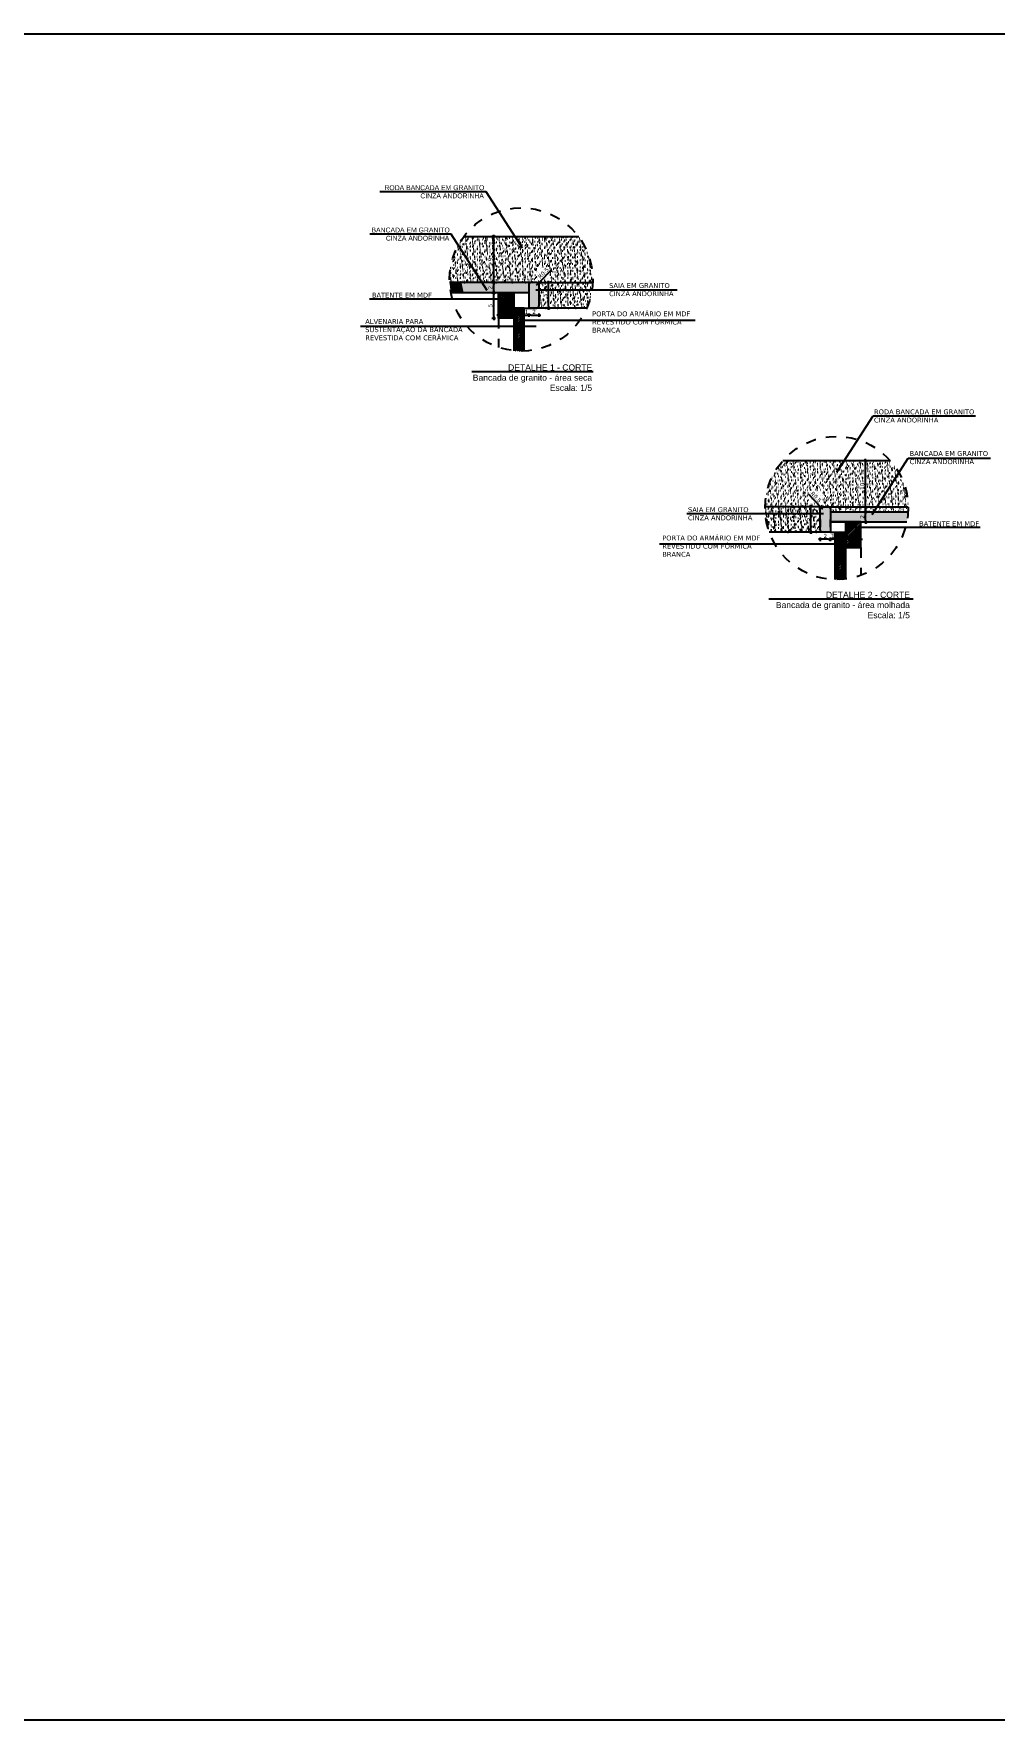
# Model space of a CAD drawing. Extents: x -36 to 357, y 137 to 237.
# Drawn here: x 19.64 to 29.06, y 167.94 to 184.47 of the extents above; entities that cross this region are included whole.
import ezdxf

# ---------------------------------------------------------------- set-up
doc = ezdxf.new("R2010")
doc.units = 0
doc.header["$LTSCALE"] = 0.01
doc.linetypes.add('DASHDOT', pattern=[25.4, 12.7, -6.35, 0, -6.35])
doc.linetypes.add('TRAÇO-2PTOS_P', pattern=[0.625, 0.25, -0.125, 0, -0.125, 0, -0.125])
doc.layers.get('0').update_dxf_attribs({"linetype": 'CONTINUOUS'})
doc.layers.get('DEFPOINTS').update_dxf_attribs({"linetype": 'CONTINUOUS'})
for name, color, linetype in [('01', 1, 'CONTINUOUS'), ('A-AREAS', 2, 'CONTINUOUS'), ('A-HACHURAPARED', 254, 'CONTINUOUS'), ('AR-CORTE', 1, 'CONTINUOUS'), ('ARQ-CTA-1_025', 1, 'CONTINUOUS'), ('ARQ-HTC', 9, 'CONTINUOUS'), ('ARQ-SMB-1_025', 1, 'CONTINUOUS'), ('ARQ-TXT-1_025', 2, 'CONTINUOUS'), ('ARQ_CORTE1', 3, 'CONTINUOUS')]:
    doc.layers.add(name, color=color, linetype=linetype)
doc.styles.add('ESC-50-A20', font='arial.ttf', dxfattribs={"height": 0.1})
doc.styles.add('FNDE Texto Cota 0025', font='verdana.ttf', dxfattribs={"height": 0.04})
doc.dimstyles.new('FNDE 1-0025', dxfattribs={"dimscale": 5, "dimtxt": 0.04, "dimasz": 0.0035, "dimexe": 0.15, "dimexo": 0.15, "dimgap": 0.0025, "dimtad": 1, "dimzin": 1, "dimdsep": 46, "dimtxsty": 'FNDE Texto Cota 0025', "dimblk": 'tic', "dimcen": 0.015, "dimdle": 0.15, "dimse1": 1, "dimse2": 1, "dimclrd": 251, "dimclre": 251, "dimclrt": 256, "dimaunit": 1, "dimadec": 3, "dimazin": 0, "dimtfac": 1, "dimtix": 1, "dimtmove": 2, "dimatfit": 3, "dimfxl": 0.15, "dimtvp": 1, "dimtolj": 1, "dimtzin": 0, "dimarcsym": 0})
pattern_1 = [(45, (34.627053, 15.323552), (-0.0112253202, 0.0112253202), [])]
pattern_2 = [(307.5, (37.3871, 15.560688), (0.048941324, 0.001600031), [0, -0.038608, 0, -0.04318, 0, -0.041275]), (277.5, (37.3871, 15.56069), (0.07168251, -0.044952328), [0, -0.020828, 0, -0.034798, 0, -0.013335]), (237.5, (37.3871, 15.59193), (0.000143718, -0.079099237), [0, -0.0127, 0, -0.04572, 0, -0.05969]), (227.5, (37.3871, 15.59193), (0.022292932, -0.076355645), [0, -0.00635, 0, -0.029972, 0, -0.03429])]

# ---------------------------------------------------------------- blocks, each defined once
blk = doc.blocks.new('tic')
at = {"color": 251}
for p, q in [((-1, 0), (1, 0)), ((0, -1), (0, 1))]:
    blk.add_line(p, q, dxfattribs=at)
blk.add_line((-0.6, -0.6), (0.6, 0.6))
blk = doc.blocks.new('*D68')
at = {"layer": 'ARQ-CTA-1_025', "color": 251, "lineweight": -2, "ltscale": 10, "transparency": 16777216}
blk.add_line((24.146, 181.944), (24.146, 182.009), dxfattribs=at)
at = {"layer": 'DEFPOINTS', "color": 0, "ltscale": 10, "transparency": 16777216}
for p in [(24.146, 182.027), (24.421, 182.027), (24.421, 181.927)]:
    blk.add_point(p, dxfattribs=at)
at = {"layer": 'ARQ-CTA-1_025', "color": 251, "lineweight": -2, "ltscale": 10, "transparency": 16777216, "xscale": 0.0175, "yscale": 0.0175, "zscale": 0.0175}
for p, rotation in [((24.146, 182.027), 90), ((24.146, 181.927), 270)]:
    blk.add_blockref('tic', p, dxfattribs=dict(at, rotation=rotation))
at = {"layer": 'ARQ-CTA-1_025', "ltscale": 10, "transparency": 16777216, "insert": (24.113, 181.977), "char_height": 0.04, "attachment_point": 5, "rotation": 90, "style": 'FNDE Texto Cota 0025'}
blk.add_mtext('\\A1;2', dxfattribs=at)
blk = doc.blocks.new('*D69')
at = {"layer": 'ARQ-CTA-1_025', "color": 251, "lineweight": -2, "ltscale": 10, "transparency": 16777216}
blk.add_line((24.146, 182.044), (24.146, 182.459), dxfattribs=at)
at = {"layer": 'DEFPOINTS', "color": 0, "ltscale": 10, "transparency": 16777216}
for p in [(24.146, 182.477), (24.521, 182.477), (24.421, 182.027)]:
    blk.add_point(p, dxfattribs=at)
at = {"layer": 'ARQ-CTA-1_025', "color": 251, "lineweight": -2, "ltscale": 10, "transparency": 16777216, "xscale": 0.0175, "yscale": 0.0175, "zscale": 0.0175}
for p, rotation in [((24.146, 182.477), 90), ((24.146, 182.027), 270)]:
    blk.add_blockref('tic', p, dxfattribs=dict(at, rotation=rotation))
at = {"layer": 'ARQ-CTA-1_025', "ltscale": 10, "transparency": 16777216, "insert": (24.113, 182.252), "char_height": 0.04, "attachment_point": 5, "rotation": 90, "style": 'FNDE Texto Cota 0025'}
blk.add_mtext('\\A1;9', dxfattribs=at)
blk = doc.blocks.new('*D70')
at = {"layer": 'ARQ-CTA-1_025', "color": 251, "lineweight": -2, "ltscale": 10, "transparency": 16777216}
blk.add_line((24.683, 181.794), (24.683, 182.009), dxfattribs=at)
at = {"layer": 'DEFPOINTS', "color": 0, "ltscale": 10, "transparency": 16777216}
for p in [(24.492, 182.027), (24.683, 182.027), (24.492, 181.777)]:
    blk.add_point(p, dxfattribs=at)
at = {"layer": 'ARQ-CTA-1_025', "color": 251, "lineweight": -2, "ltscale": 10, "transparency": 16777216, "xscale": 0.0175, "yscale": 0.0175, "zscale": 0.0175}
for p, rotation in [((24.683, 182.027), 90), ((24.683, 181.777), 270)]:
    blk.add_blockref('tic', p, dxfattribs=dict(at, rotation=rotation))
at = {"layer": 'ARQ-CTA-1_025', "ltscale": 10, "transparency": 16777216, "insert": (24.65, 181.902), "char_height": 0.04, "attachment_point": 5, "rotation": 90, "style": 'FNDE Texto Cota 0025'}
blk.add_mtext('\\A1;5', dxfattribs=at)
blk = doc.blocks.new('*D71')
at = {"layer": 'ARQ-CTA-1_025', "color": 251, "lineweight": -2, "ltscale": 10, "transparency": 16777216}
blk.add_line((24.509, 181.707), (24.574, 181.707), dxfattribs=at)
at = {"layer": 'DEFPOINTS', "color": 0, "ltscale": 10, "transparency": 16777216}
for p in [(24.492, 181.777), (24.592, 181.802), (24.592, 181.707)]:
    blk.add_point(p, dxfattribs=at)
at = {"layer": 'ARQ-CTA-1_025', "color": 251, "lineweight": -2, "ltscale": 10, "transparency": 16777216, "xscale": 0.0175, "yscale": 0.0175, "zscale": 0.0175, "rotation": 180}
blk.add_blockref('tic', (24.492, 181.707), dxfattribs=at)
at = {"layer": 'ARQ-CTA-1_025', "color": 251, "lineweight": -2, "ltscale": 10, "transparency": 16777216, "xscale": 0.0175, "yscale": 0.0175, "zscale": 0.0175}
blk.add_blockref('tic', (24.592, 181.707), dxfattribs=at)
at = {"layer": 'ARQ-CTA-1_025', "ltscale": 10, "transparency": 16777216, "insert": (24.542, 181.74), "char_height": 0.04, "attachment_point": 5, "style": 'FNDE Texto Cota 0025'}
blk.add_mtext('\\A1;2', dxfattribs=at)
blk = doc.blocks.new('*D72')
at = {"layer": 'ARQ-CTA-1_025', "color": 251, "lineweight": -2, "ltscale": 10, "transparency": 16777216}
for p, q in [((24.708, 182.149), (24.596, 182.032)), ((24.567, 182.002), (24.584, 182.02))]:
    blk.add_line(p, q, dxfattribs=at)
at = {"layer": 'DEFPOINTS', "color": 0, "ltscale": 10, "transparency": 16777216}
for p in [(24.567, 182.002), (24.584, 182.02)]:
    blk.add_point(p, dxfattribs=at)
at = {"layer": 'ARQ-CTA-1_025', "color": 251, "lineweight": -2, "ltscale": 10, "transparency": 16777216, "xscale": 0.0175, "yscale": 0.0175, "zscale": 0.0175, "rotation": 226.3581000995906}
blk.add_blockref('tic', (24.584, 182.02), dxfattribs=at)
at = {"layer": 'ARQ-CTA-1_025', "ltscale": 10, "transparency": 16777216, "insert": (24.634, 182.12), "char_height": 0.04, "attachment_point": 5, "rotation": 46.3581, "style": 'FNDE Texto Cota 0025'}
blk.add_mtext('\\A1;R0.5', dxfattribs=at)
blk = doc.blocks.new('*D73')
at = {"layer": 'ARQ-CTA-1_025', "color": 251, "lineweight": -2, "ltscale": 10, "transparency": 16777216}
blk.add_line((24.363, 181.708), (24.426, 181.708), dxfattribs=at)
at = {"layer": 'DEFPOINTS', "color": 0, "ltscale": 10, "transparency": 16777216}
for p in [(24.345, 181.707), (24.443, 181.708), (24.443, 181.707)]:
    blk.add_point(p, dxfattribs=at)
at = {"layer": 'ARQ-CTA-1_025', "color": 251, "lineweight": -2, "ltscale": 10, "transparency": 16777216, "xscale": 0.0175, "yscale": 0.0175, "zscale": 0.0175, "rotation": 180}
blk.add_blockref('tic', (24.345, 181.708), dxfattribs=at)
at = {"layer": 'ARQ-CTA-1_025', "color": 251, "lineweight": -2, "ltscale": 10, "transparency": 16777216, "xscale": 0.0175, "yscale": 0.0175, "zscale": 0.0175}
blk.add_blockref('tic', (24.443, 181.708), dxfattribs=at)
at = {"layer": 'ARQ-CTA-1_025', "ltscale": 10, "transparency": 16777216, "insert": (24.394, 181.741), "char_height": 0.04, "attachment_point": 5, "style": 'FNDE Texto Cota 0025'}
blk.add_mtext('\\A1;2', dxfattribs=at)
blk = doc.blocks.new('*D74')
at = {"layer": 'ARQ-CTA-1_025', "color": 251, "lineweight": -2, "ltscale": 10, "transparency": 16777216}
for p, q in [((24.426, 181.707), (24.408, 181.707)), ((24.443, 181.707), (24.492, 181.707)), ((24.509, 181.707), (24.527, 181.707))]:
    blk.add_line(p, q, dxfattribs=at)
at = {"layer": 'DEFPOINTS', "color": 0, "ltscale": 10, "transparency": 16777216}
for p in [(24.443, 181.776), (24.492, 181.777), (24.492, 181.707)]:
    blk.add_point(p, dxfattribs=at)
at = {"layer": 'ARQ-CTA-1_025', "color": 251, "lineweight": -2, "ltscale": 10, "transparency": 16777216, "xscale": 0.0175, "yscale": 0.0175, "zscale": 0.0175}
blk.add_blockref('tic', (24.443, 181.707), dxfattribs=at)
at = {"layer": 'ARQ-CTA-1_025', "color": 251, "lineweight": -2, "ltscale": 10, "transparency": 16777216, "xscale": 0.0175, "yscale": 0.0175, "zscale": 0.0175, "rotation": 180}
blk.add_blockref('tic', (24.492, 181.707), dxfattribs=at)
at = {"layer": 'ARQ-CTA-1_025', "ltscale": 10, "transparency": 16777216, "insert": (24.468, 181.74), "char_height": 0.04, "attachment_point": 5, "style": 'FNDE Texto Cota 0025'}
blk.add_mtext('\\A1;1', dxfattribs=at)
blk = doc.blocks.new('*D75')
at = {"layer": 'ARQ-CTA-1_025', "color": 251, "lineweight": -2, "ltscale": 10, "transparency": 16777216}
blk.add_line((24.212, 181.707), (24.327, 181.707), dxfattribs=at)
at = {"layer": 'DEFPOINTS', "color": 0, "ltscale": 10, "transparency": 16777216}
for p in [(24.194, 181.677), (24.344, 181.707), (24.344, 181.677)]:
    blk.add_point(p, dxfattribs=at)
at = {"layer": 'ARQ-CTA-1_025', "color": 251, "lineweight": -2, "ltscale": 10, "transparency": 16777216, "xscale": 0.0175, "yscale": 0.0175, "zscale": 0.0175, "rotation": 180}
blk.add_blockref('tic', (24.194, 181.707), dxfattribs=at)
at = {"layer": 'ARQ-CTA-1_025', "color": 251, "lineweight": -2, "ltscale": 10, "transparency": 16777216, "xscale": 0.0175, "yscale": 0.0175, "zscale": 0.0175}
blk.add_blockref('tic', (24.344, 181.707), dxfattribs=at)
at = {"layer": 'ARQ-CTA-1_025', "ltscale": 10, "transparency": 16777216, "insert": (24.269, 181.741), "char_height": 0.04, "attachment_point": 5, "style": 'FNDE Texto Cota 0025'}
blk.add_mtext('\\A1;3', dxfattribs=at)
blk = doc.blocks.new('*D76')
at = {"layer": 'ARQ-CTA-1_025', "color": 251, "lineweight": -2, "ltscale": 10, "transparency": 16777216}
blk.add_line((24.146, 181.694), (24.146, 181.909), dxfattribs=at)
at = {"layer": 'DEFPOINTS', "color": 0, "ltscale": 10, "transparency": 16777216}
for p in [(24.146, 181.927), (24.194, 181.927), (24.194, 181.677)]:
    blk.add_point(p, dxfattribs=at)
at = {"layer": 'ARQ-CTA-1_025', "color": 251, "lineweight": -2, "ltscale": 10, "transparency": 16777216, "xscale": 0.0175, "yscale": 0.0175, "zscale": 0.0175}
for p, rotation in [((24.146, 181.927), 90), ((24.146, 181.677), 270)]:
    blk.add_blockref('tic', p, dxfattribs=dict(at, rotation=rotation))
at = {"layer": 'ARQ-CTA-1_025', "ltscale": 10, "transparency": 16777216, "insert": (24.113, 181.802), "char_height": 0.04, "attachment_point": 5, "rotation": 90, "style": 'FNDE Texto Cota 0025'}
blk.add_mtext('\\A1;5', dxfattribs=at)
blk = doc.blocks.new('*D77')
at = {"layer": 'ARQ-CTA-1_025', "color": 251, "lineweight": -2, "ltscale": 10, "transparency": 16777216}
blk.add_line((27.791, 179.698), (27.791, 179.763), dxfattribs=at)
at = {"layer": 'DEFPOINTS', "color": 0, "ltscale": 10, "transparency": 16777216}
for p in [(27.517, 179.781), (27.517, 179.681), (27.791, 179.781)]:
    blk.add_point(p, dxfattribs=at)
at = {"layer": 'ARQ-CTA-1_025', "color": 251, "lineweight": -2, "ltscale": 10, "transparency": 16777216, "xscale": 0.0175, "yscale": 0.0175, "zscale": 0.0175}
for p, rotation in [((27.791, 179.781), 90), ((27.791, 179.681), 270)]:
    blk.add_blockref('tic', p, dxfattribs=dict(at, rotation=rotation))
at = {"layer": 'ARQ-CTA-1_025', "ltscale": 10, "transparency": 16777216, "insert": (27.758, 179.731), "char_height": 0.04, "attachment_point": 5, "rotation": 90, "style": 'FNDE Texto Cota 0025'}
blk.add_mtext('\\A1;2', dxfattribs=at)
blk = doc.blocks.new('*D78')
at = {"layer": 'ARQ-CTA-1_025', "color": 251, "lineweight": -2, "ltscale": 10, "transparency": 16777216}
blk.add_line((27.791, 179.798), (27.791, 180.263), dxfattribs=at)
at = {"layer": 'DEFPOINTS', "color": 0, "ltscale": 10, "transparency": 16777216}
for p in [(27.417, 180.281), (27.791, 180.281), (27.517, 179.781)]:
    blk.add_point(p, dxfattribs=at)
at = {"layer": 'ARQ-CTA-1_025', "color": 251, "lineweight": -2, "ltscale": 10, "transparency": 16777216, "xscale": 0.0175, "yscale": 0.0175, "zscale": 0.0175}
for p, rotation in [((27.791, 180.281), 90), ((27.791, 179.781), 270)]:
    blk.add_blockref('tic', p, dxfattribs=dict(at, rotation=rotation))
at = {"layer": 'ARQ-CTA-1_025', "ltscale": 10, "transparency": 16777216, "insert": (27.758, 180.031), "char_height": 0.04, "attachment_point": 5, "rotation": 90, "style": 'FNDE Texto Cota 0025'}
blk.add_mtext('\\A1;10', dxfattribs=at)
blk = doc.blocks.new('*D79')
at = {"layer": 'ARQ-CTA-1_025', "color": 251, "lineweight": -2, "ltscale": 10, "transparency": 16777216}
blk.add_line((27.254, 179.598), (27.254, 179.813), dxfattribs=at)
at = {"layer": 'DEFPOINTS', "color": 0, "ltscale": 10, "transparency": 16777216}
for p in [(27.254, 179.831), (27.446, 179.831), (27.446, 179.581)]:
    blk.add_point(p, dxfattribs=at)
at = {"layer": 'ARQ-CTA-1_025', "color": 251, "lineweight": -2, "ltscale": 10, "transparency": 16777216, "xscale": 0.0175, "yscale": 0.0175, "zscale": 0.0175}
for p, rotation in [((27.254, 179.831), 90), ((27.254, 179.581), 270)]:
    blk.add_blockref('tic', p, dxfattribs=dict(at, rotation=rotation))
at = {"layer": 'ARQ-CTA-1_025', "ltscale": 10, "transparency": 16777216, "insert": (27.222, 179.706), "char_height": 0.04, "attachment_point": 5, "rotation": 90, "style": 'FNDE Texto Cota 0025'}
blk.add_mtext('\\A1;5', dxfattribs=at)
blk = doc.blocks.new('*D80')
at = {"layer": 'ARQ-CTA-1_025', "color": 251, "lineweight": -2, "ltscale": 10, "transparency": 16777216}
blk.add_line((27.428, 179.511), (27.363, 179.511), dxfattribs=at)
at = {"layer": 'DEFPOINTS', "color": 0, "ltscale": 10, "transparency": 16777216}
for p in [(27.346, 179.606), (27.346, 179.511), (27.446, 179.581)]:
    blk.add_point(p, dxfattribs=at)
at = {"layer": 'ARQ-CTA-1_025', "color": 251, "lineweight": -2, "ltscale": 10, "transparency": 16777216, "xscale": 0.0175, "yscale": 0.0175, "zscale": 0.0175, "rotation": 180}
blk.add_blockref('tic', (27.346, 179.511), dxfattribs=at)
at = {"layer": 'ARQ-CTA-1_025', "color": 251, "lineweight": -2, "ltscale": 10, "transparency": 16777216, "xscale": 0.0175, "yscale": 0.0175, "zscale": 0.0175}
blk.add_blockref('tic', (27.446, 179.511), dxfattribs=at)
at = {"layer": 'ARQ-CTA-1_025', "ltscale": 10, "transparency": 16777216, "insert": (27.396, 179.544), "char_height": 0.04, "attachment_point": 5, "style": 'FNDE Texto Cota 0025'}
blk.add_mtext('\\A1;2', dxfattribs=at)
blk = doc.blocks.new('*D81')
at = {"layer": 'ARQ-CTA-1_025', "color": 251, "lineweight": -2, "ltscale": 10, "transparency": 16777216}
for p, q in [((27.23, 179.953), (27.341, 179.836)), ((27.371, 179.806), (27.353, 179.824))]:
    blk.add_line(p, q, dxfattribs=at)
at = {"layer": 'DEFPOINTS', "color": 0, "ltscale": 10, "transparency": 16777216}
for p in [(27.353, 179.824), (27.371, 179.806)]:
    blk.add_point(p, dxfattribs=at)
at = {"layer": 'ARQ-CTA-1_025', "color": 251, "lineweight": -2, "ltscale": 10, "transparency": 16777216, "xscale": 0.0175, "yscale": 0.0175, "zscale": 0.0175, "rotation": 313.641899900114}
blk.add_blockref('tic', (27.353, 179.824), dxfattribs=at)
at = {"layer": 'ARQ-CTA-1_025', "ltscale": 10, "transparency": 16777216, "insert": (27.304, 179.924), "char_height": 0.04, "attachment_point": 5, "rotation": 313.6419, "style": 'FNDE Texto Cota 0025'}
blk.add_mtext('\\A1;R0.5', dxfattribs=at)
blk = doc.blocks.new('*D82')
at = {"layer": 'ARQ-CTA-1_025', "color": 251, "lineweight": -2, "ltscale": 10, "transparency": 16777216}
blk.add_line((27.575, 179.512), (27.512, 179.512), dxfattribs=at)
at = {"layer": 'DEFPOINTS', "color": 0, "ltscale": 10, "transparency": 16777216}
for p in [(27.494, 179.512), (27.494, 179.511), (27.592, 179.511)]:
    blk.add_point(p, dxfattribs=at)
at = {"layer": 'ARQ-CTA-1_025', "color": 251, "lineweight": -2, "ltscale": 10, "transparency": 16777216, "xscale": 0.0175, "yscale": 0.0175, "zscale": 0.0175, "rotation": 180}
blk.add_blockref('tic', (27.494, 179.512), dxfattribs=at)
at = {"layer": 'ARQ-CTA-1_025', "color": 251, "lineweight": -2, "ltscale": 10, "transparency": 16777216, "xscale": 0.0175, "yscale": 0.0175, "zscale": 0.0175}
blk.add_blockref('tic', (27.592, 179.512), dxfattribs=at)
at = {"layer": 'ARQ-CTA-1_025', "ltscale": 10, "transparency": 16777216, "insert": (27.543, 179.545), "char_height": 0.04, "attachment_point": 5, "style": 'FNDE Texto Cota 0025'}
blk.add_mtext('\\A1;2', dxfattribs=at)
blk = doc.blocks.new('*D83')
at = {"layer": 'ARQ-CTA-1_025', "color": 251, "lineweight": -2, "ltscale": 10, "transparency": 16777216}
for p, q in [((27.428, 179.511), (27.411, 179.511)), ((27.494, 179.511), (27.446, 179.511)), ((27.512, 179.511), (27.529, 179.511))]:
    blk.add_line(p, q, dxfattribs=at)
at = {"layer": 'DEFPOINTS', "color": 0, "ltscale": 10, "transparency": 16777216}
for p in [(27.446, 179.581), (27.446, 179.511), (27.494, 179.58)]:
    blk.add_point(p, dxfattribs=at)
at = {"layer": 'ARQ-CTA-1_025', "color": 251, "lineweight": -2, "ltscale": 10, "transparency": 16777216, "xscale": 0.0175, "yscale": 0.0175, "zscale": 0.0175}
blk.add_blockref('tic', (27.446, 179.511), dxfattribs=at)
at = {"layer": 'ARQ-CTA-1_025', "color": 251, "lineweight": -2, "ltscale": 10, "transparency": 16777216, "xscale": 0.0175, "yscale": 0.0175, "zscale": 0.0175, "rotation": 180}
blk.add_blockref('tic', (27.494, 179.511), dxfattribs=at)
at = {"layer": 'ARQ-CTA-1_025', "ltscale": 10, "transparency": 16777216, "insert": (27.47, 179.544), "char_height": 0.04, "attachment_point": 5, "style": 'FNDE Texto Cota 0025'}
blk.add_mtext('\\A1;1', dxfattribs=at)
blk = doc.blocks.new('*D84')
at = {"layer": 'ARQ-CTA-1_025', "color": 251, "lineweight": -2, "ltscale": 10, "transparency": 16777216}
blk.add_line((27.726, 179.511), (27.611, 179.511), dxfattribs=at)
at = {"layer": 'DEFPOINTS', "color": 0, "ltscale": 10, "transparency": 16777216}
for p in [(27.593, 179.511), (27.593, 179.481), (27.743, 179.481)]:
    blk.add_point(p, dxfattribs=at)
at = {"layer": 'ARQ-CTA-1_025', "color": 251, "lineweight": -2, "ltscale": 10, "transparency": 16777216, "xscale": 0.0175, "yscale": 0.0175, "zscale": 0.0175, "rotation": 180}
blk.add_blockref('tic', (27.593, 179.511), dxfattribs=at)
at = {"layer": 'ARQ-CTA-1_025', "color": 251, "lineweight": -2, "ltscale": 10, "transparency": 16777216, "xscale": 0.0175, "yscale": 0.0175, "zscale": 0.0175}
blk.add_blockref('tic', (27.743, 179.511), dxfattribs=at)
at = {"layer": 'ARQ-CTA-1_025', "ltscale": 10, "transparency": 16777216, "insert": (27.668, 179.544), "char_height": 0.04, "attachment_point": 5, "style": 'FNDE Texto Cota 0025'}
blk.add_mtext('\\A1;3', dxfattribs=at)

msp = doc.modelspace()

# ---------------------------------------------------------------- hatches: boundary and pattern name
at = {"layer": 'A-HACHURAPARED'}
h = msp.add_hatch(dxfattribs=at)
h.set_pattern_fill('AR-SAND', color=252, scale=0.001, angle=270)
h.set_pattern_definition([(307.5, (34.627053, 15.323552), (0.048941324, 0.001600031), [0, -0.038608, 0, -0.04318, 0, -0.041275]), (277.5, (34.62705, 15.32355), (0.07168251, -0.044952328), [0, -0.020828, 0, -0.034798, 0, -0.013335]), (237.5, (34.627053, 15.354794), (0.000143718, -0.079099237), [0, -0.0127, 0, -0.04572, 0, -0.05969]), (227.5, (34.62705, 15.354794), (0.022292932, -0.076355645), [0, -0.00635, 0, -0.029972, 0, -0.03429])])
h.paths.add_polyline_path([(24.9791, 182.4748), (23.8519, 182.4755, 0.1609684), (23.7138, 182.0574, 0.0109719), (23.7144, 182.0267), (24.5169, 182.0267), (24.5669, 182.0267, -0.0953502), (24.5762, 182.0249), (25.1161, 182.0249, 0.0116089), (25.1168, 182.0574, 0.160674)])
h.paths.add_polyline_path([(25.1042, 181.9249), (24.5919, 181.9249), (24.5919, 181.8017, -0.4142136), (24.5669, 181.7767), (25.0582, 181.7767, 0.0554653)])
h.paths.add_polyline_path([(25.1161, 182.0249), (24.5762, 182.0249, -0.3067482), (24.5919, 182.0017), (24.5919, 181.9249), (25.1042, 181.9249, 0.0359283)])
h = msp.add_hatch(dxfattribs=at)
h.set_pattern_fill('ANSI31', color=252, scale=0.005)
h.set_pattern_definition(pattern_1)
h.paths.add_polyline_path([(24.1945, 181.6767), (24.3444, 181.6767), (24.3444, 181.9267), (24.1945, 181.9267)])
h = msp.add_hatch(dxfattribs=at)
h.set_pattern_fill('ANSI31', color=252, scale=0.005)
h.set_pattern_definition(pattern_1)
h.paths.add_polyline_path([(24.4444, 181.7767), (24.3444, 181.7767), (24.3444, 181.3595, 0.0356926), (24.4444, 181.3565)])
h = msp.add_hatch(dxfattribs=at)
h.set_pattern_fill('AR-SAND', color=252, scale=0.001, angle=270)
h.set_pattern_definition(pattern_2)
h.paths.add_polyline_path([(28.0344, 180.2805), (26.9795, 180.2805, 0.1773282), (26.8054, 179.8305), (27.3706, 179.8305), (27.4206, 179.8305), (28.2085, 179.8305, 0.1773282)])
h.paths.add_polyline_path([(28.2086, 179.8178, 0.0045331), (28.2085, 179.8305), (27.4206, 179.8305, -0.4142136), (27.4456, 179.8055), (27.4456, 179.7805), (28.2076, 179.7805, 0.0132899)])
h = msp.add_hatch(dxfattribs=at)
h.set_pattern_fill('AR-SAND', color=252, scale=0.001, angle=270)
h.set_pattern_definition(pattern_2)
h.paths.add_polyline_path([(27.3706, 179.5805, -0.4142136), (27.3456, 179.6055), (27.3456, 179.6055), (27.3456, 179.8055, -0.4142136), (27.3706, 179.8305), (27.3706, 179.8305, 0.4142136), (27.3456, 179.8055), (27.3456, 179.8055, -0.4142148), (27.3706, 179.8305), (26.8054, 179.8305, 0.0045331), (26.8053, 179.8178, 0.0864606), (26.8467, 179.5805)])
h = msp.add_hatch(dxfattribs=at)
h.set_pattern_fill('ANSI31', color=252, scale=0.005)
h.set_pattern_definition([(45, (37.3871, 15.560688), (-0.0112253202, 0.0112253202), [])])
h.paths.add_polyline_path([(27.4932, 179.1163, 0.0357247), (27.5932, 179.1215), (27.5932, 179.5805), (27.4932, 179.5805)])
h.paths.add_polyline_path([(27.5932, 179.4305), (27.7432, 179.4305), (27.7432, 179.6805), (27.5932, 179.6805)])
at = {"layer": 'ARQ-HTC'}
h = msp.add_hatch(color=256, dxfattribs=at)
edge = h.paths.add_edge_path()
edge.add_arc((24.4153, 182.0574), 0.7015, 182.51446, 190.74259)
edge.add_line((23.7261, 181.9267), (23.8514, 181.9267))
edge.add_arc((24.5272, 182.1149), 0.7015, 187.22861, 195.56635, ccw=False)
edge.add_line((23.8313, 182.0267), (23.7144, 182.0267))
for points in [[(24.4919, 182.0267), (23.8265, 182.0267, 0.0119634), (23.8257, 181.9931, 0.0237131), (23.8288, 181.9267), (24.4919, 181.9267)], [(24.5919, 182.0017, 0.4142136), (24.5669, 182.0267), (24.5169, 182.0267), (24.4919, 182.0267), (24.4919, 181.7767), (24.5669, 181.7767, 0.4142136), (24.5919, 181.8017)]]:
    msp.add_hatch(color=256, dxfattribs=at).paths.add_polyline_path(points)
h = msp.add_hatch(color=256, dxfattribs=at)
edge = h.paths.add_edge_path()
edge.add_arc((27.3706, 179.6055), 0.025, 180, 270, ccw=False)
edge.add_line((27.3456, 179.6055), (27.3456, 179.8055))
edge.add_arc((27.3706, 179.8055), 0.025, 90, 180, ccw=False)
edge.add_line((27.3706, 179.8305), (27.4206, 179.8305))
edge.add_arc((27.4206, 179.8055), 0.025, 0, 90, ccw=False)
edge.add_line((27.4456, 179.8055), (27.4456, 179.5805))
edge.add_line((27.4456, 179.5805), (27.3706, 179.5805))
h = msp.add_hatch(color=256, dxfattribs=at)
edge = h.paths.add_edge_path()
edge.add_arc((27.5069, 179.8178), 0.7016, 348.7169, 356.95436)
edge.add_line((28.2076, 179.7805), (27.4456, 179.7805))
edge.add_line((27.4456, 179.7805), (27.4456, 179.6805))
edge.add_line((27.4456, 179.6805), (28.195, 179.6805))

# ---------------------------------------------------------------- linework, layer by layer
at = {"color": 2}
msp.add_line((27.3456, 179.7055, 0.0016), (27.3456, 179.6305, 0.0016), dxfattribs=at)
msp.add_lwpolyline([(1.1606, 184.4656), (29.4247, 184.4656), (29.4247, 167.9372), (1.1606, 167.9372)], close=True)
at = {"layer": '01'}
for p, q in [((24.9791, 182.4748), (23.8519, 182.4755)), ((28.0344, 180.2805, 0.0016), (26.9795, 180.2805, 0.0016)), ((27.4206, 179.8305, 0.0016), (28.2085, 179.8305, 0.0016))]:
    msp.add_line(p, q, dxfattribs=at)
at = {"layer": '01', "linetype": 'TRAÇO-2PTOS_P', "ltscale": 10}
for p, q in [((24.1945, 181.6767), (24.1945, 181.3916)), ((24.4444, 181.7767), (24.4919, 181.7767)), ((27.4456, 179.5805, 0.0016), (27.4932, 179.5805, 0.0016)), ((27.7432, 179.4305, 0.0016), (27.7432, 179.1571, 0.0016))]:
    msp.add_line(p, q, dxfattribs=at)
at = {"layer": '01', "ltscale": 10}
for p, q in [((25.1213, 181.1508), (23.9324, 181.1508)), ((28.2557, 178.9228), (26.8427, 178.9228))]:
    msp.add_line(p, q, dxfattribs=at)
at = {"layer": '01', "elevation": 0.0016}
msp.add_lwpolyline([(27.5932, 179.6805), (27.5932, 179.4305), (27.7432, 179.4305), (27.7432, 179.6805), (27.4456, 179.6805)], dxfattribs=at)
at = {"layer": '01', "linetype": 'DASHDOT', "ltscale": 0.5}
for centre, radius in [((24.4153, 182.0574), 0.7015), ((27.5069, 179.8178, 0.0016), 0.7016)]:
    msp.add_circle(centre, radius, dxfattribs=at)
at = {"layer": 'A-AREAS'}
for p, q in [((24.4444, 181.7767), (24.3444, 181.7767)), ((27.4932, 179.5805, 0.0016), (27.5932, 179.5805, 0.0016))]:
    msp.add_line(p, q, dxfattribs=at)
for points in [[(24.3444, 181.9267), (24.3444, 181.6767), (24.1945, 181.6767), (24.1945, 181.9267), (24.3444, 181.9267)], [(24.4444, 181.3565), (24.4444, 181.7767), (24.3444, 181.7767), (24.3444, 181.3595)]]:
    msp.add_lwpolyline(points, dxfattribs=at)
at = {"layer": 'A-AREAS', "elevation": 0.0016}
msp.add_lwpolyline([(27.4932, 179.1163), (27.4932, 179.5805), (27.5932, 179.5805), (27.5932, 179.1215)], dxfattribs=at)
at = {"layer": 'AR-CORTE', "color": 2}
for p, q in [((25.1161, 182.0249), (24.5762, 182.0249)), ((25.0582, 181.7767), (24.4919, 181.7767)), ((27.3706, 179.8305, 0.0016), (26.8054, 179.8305, 0.0016)), ((27.4456, 179.6305, 0.0016), (27.4456, 179.7055, 0.0016)), ((27.3706, 179.5805, 0.0016), (26.8467, 179.5805, 0.0016))]:
    msp.add_line(p, q, dxfattribs=at)
at = {"layer": 'ARQ_CORTE1', "extrusion": (0, 0, -1)}
for p, q in [((24.5169, 182.0267), (23.7144, 182.0267)), ((24.4919, 181.9267), (23.7261, 181.9267)), ((27.4456, 179.7805, 0.0016), (28.2076, 179.7805, 0.0016)), ((27.4456, 179.7805, 0.0016), (28.2076, 179.7805, 0.0016)), ((27.4456, 179.6805, 0.0016), (28.195, 179.6805, 0.0016))]:
    msp.add_line(p, q, dxfattribs=at)
at = {"layer": 'ARQ_CORTE1'}
msp.add_lwpolyline([(24.4919, 182.0267), (24.4919, 181.7767), (24.5669, 181.7767, 0.4142136), (24.5919, 181.8017), (24.5919, 182.0017, 0.4142136), (24.5669, 182.0267), (24.5169, 182.0267)], format="xyb", dxfattribs=at)
at = {"layer": 'ARQ_CORTE1', "elevation": 0.0016}
msp.add_lwpolyline([(27.3706, 179.5805, -0.4142136), (27.3456, 179.6055), (27.3456, 179.8055, -0.4142136), (27.3706, 179.8305), (27.4206, 179.8305, -0.4142136), (27.4456, 179.8055), (27.4456, 179.5805)], format="xyb", close=True, dxfattribs=at)
msp.add_lwpolyline([(27.3706, 179.5805, -0.4142136), (27.3456, 179.6055), (27.3456, 179.8055, -0.4142136), (27.3706, 179.8305), (27.4206, 179.8305, -0.4142136), (27.4456, 179.8055), (27.4456, 179.5805)], format="xyb", close=True, dxfattribs=at)

# ---------------------------------------------------------------- texts
at = {"layer": 'ARQ-TXT-1_025', "char_height": 0.048, "width": 8.528178, "attachment_point": 1, "style": 'ESC-50-A20'}
for s, insert in [('\\pi7.5566;RODA BANCADA EM GRANITO \\P\\pi7.9093;CINZA ANDORINHA', (15.5185, 182.9808)), ('\\pi7.7686;BANCADA EM GRANITO \\P\\pi7.9093;CINZA ANDORINHA', (15.1798, 182.566))]:
    msp.add_mtext(s, dxfattribs=dict(at, insert=insert))
at = {"layer": 'ARQ-TXT-1_025', "char_height": 0.048, "attachment_point": 1, "style": 'ESC-50-A20'}
for s, insert in [('{\\fVerdana|b0|i0|c0|p34;SAIA EM GRANITO\\PCINZA ANDORINHA}', (25.2772, 182.0219)), ('{\\fVerdana|b0|i0|c0|p34;BATENTE EM MDF}', (22.952, 181.9272)), ('{\\fVerdana|b0|i0|c0|p34;ALVENARIA PARA\\PSUSTENTAÇÃO DA BANCADA\\PREVESTIDA COM CERÂMICA}', (22.887, 181.6694)), ('{\\fVerdana|b0|i0|c0|p34;PORTA DO ARMÁRIO EM MDF\\PREVESTIDO COM FÓRMICA \\PBRANCA}', (25.1109, 181.7443)), ('{\\fVerdana|b0|i0|c0|p34;RODA BANCADA EM GRANITO\\PCINZA ANDORINHA}', (27.8731, 180.7837)), ('{\\fVerdana|b0|i0|c0|p34;BANCADA EM GRANITO\\PCINZA ANDORINHA}', (28.2219, 180.3756)), ('{\\fVerdana|b0|i0|c0|p34;SAIA EM GRANITO\\PCINZA ANDORINHA}', (26.0501, 179.8253)), ('{\\fVerdana|b0|i0|c0|p34;BATENTE EM MDF}', (28.3154, 179.687)), ('{\\fVerdana|b0|i0|c0|p34;PORTA DO ARMÁRIO EM MDF\\PREVESTIDO COM FÓRMICA \\PBRANCA}', (25.7975, 179.5477))]:
    msp.add_mtext_dynamic_manual_height_columns(s, width=8.528178, gutter_width=0.5, heights=[0], dxfattribs=dict(at, insert=insert))
at = {"layer": 'ARQ-TXT-1_025', "color": 3, "char_height": 0.06, "attachment_point": 7, "style": 'ESC-50-A20'}
for s, insert, width in [('\\pi0.35023;DETALHE 1 - CORTE\\P\\pi0.0037336;{\\C256;Bancada de granito - área seca\\P\\pi0.75893;Escala: 1/5}', (23.9373, 180.9641), 1.572538), ('\\pi0.55461;DETALHE 2 - CORTE\\P\\pi0.063643;{\\C256;Bancada de granito - área molhada\\P\\pi0.96332;Escala: 1/5}', (26.8475, 178.7362), 1.744854)]:
    msp.add_mtext(s, dxfattribs=dict(at, insert=insert, width=width))

# ---------------------------------------------------------------- dimensions: what is measured, and where the dimension line sits
at = {"layer": 'ARQ-CTA-1_025', "ltscale": 10}
for base, p1, p2, angle, picture, middle in [((24.1463, 182.4767), (24.4211, 182.0267), (24.5211, 182.4767), 90, '*D69', (24.113, 182.2517)), ((24.1463, 182.0267), (24.4211, 181.9267), (24.4211, 182.0267), 90, '*D68', (24.1133, 181.9767)), ((24.6831, 182.0267), (24.4919, 181.7767), (24.4919, 182.0267), 90, '*D70', (24.6502, 181.9017)), ((24.1463, 181.9267), (24.1945, 181.6767), (24.1945, 181.9267), 90, '*D76', (24.1134, 181.8017)), ((27.7913, 180.2805, 0.0016), (27.5165, 179.7805, 0.0016), (27.4165, 180.2805, 0.0016), 90, '*D78', (27.758, 180.0305, 0.0016)), ((27.2544, 179.8305, 0.0016), (27.4457, 179.5805, 0.0016), (27.4457, 179.8305, 0.0016), 90, '*D79', (27.2215, 179.7055, 0.0016)), ((27.7913, 179.7805, 0.0016), (27.5165, 179.6805, 0.0016), (27.5165, 179.7805, 0.0016), 90, '*D77', (27.7584, 179.7305, 0.0016)), ((27.3457, 179.5111, 0.0016), (27.4457, 179.5805, 0.0016), (27.3457, 179.6055, 0.0016), 180, '*D80', (27.3957, 179.544, 0.0016)), ((27.4456, 179.5111, 0.0016), (27.4942, 179.5795, 0.0016), (27.4456, 179.5805, 0.0016), 180, '*D83', (27.4699, 179.5436, 0.0016)), ((27.4942, 179.5121, 0.0016), (27.5921, 179.5111, 0.0016), (27.4942, 179.5111, 0.0016), 180, '*D82', (27.5431, 179.545, 0.0016)), ((27.5931, 179.5111, 0.0016), (27.7431, 179.4805, 0.0016), (27.5931, 179.4805, 0.0016), 180, '*D84', (27.6681, 179.5444, 0.0016))]:
    dim = msp.add_linear_dim(base=base, p1=p1, p2=p2, angle=angle, dimstyle='FNDE 1-0025', override={"dimdec": 0, "dimlfac": 20}, dxfattribs=at)
    dim.commit()
    dim.dimension.update_dxf_attribs({"geometry": picture, "text_midpoint": middle})
for center, mpoint, picture, middle in [((24.5669, 182.0017), (24.5842, 182.0198), '*D72', (24.6339, 182.1202)), ((27.3707, 179.8055, 0.0016), (27.3534, 179.8236, 0.0016), '*D81', (27.3037, 179.924, 0.0016))]:
    dim = msp.add_radius_dim(center=center, mpoint=mpoint, dimstyle='FNDE 1-0025', override={"dimdec": 1, "dimlfac": 20}, dxfattribs=at)
    dim.commit()
    dim.dimension.update_dxf_attribs({"geometry": picture, "text_midpoint": middle})
for base, p1, p2, picture, middle in [((24.3444, 181.7072), (24.1945, 181.6767), (24.3444, 181.6767), '*D75', (24.2695, 181.7406)), ((24.4434, 181.7082), (24.3454, 181.7072), (24.4434, 181.7072), '*D73', (24.3944, 181.7411)), ((24.4919, 181.7072), (24.4434, 181.7757), (24.4919, 181.7767), '*D74', (24.4677, 181.7398)), ((24.5919, 181.7072), (24.4919, 181.7767), (24.5919, 181.8017), '*D71', (24.5419, 181.7401))]:
    dim = msp.add_linear_dim(base=base, p1=p1, p2=p2, dimstyle='FNDE 1-0025', override={"dimdec": 0, "dimlfac": 20}, dxfattribs=at)
    dim.commit()
    dim.dimension.update_dxf_attribs({"geometry": picture, "text_midpoint": middle})

# ---------------------------------------------------------------- leaders
at = {"layer": 'ARQ-SMB-1_025', "ltscale": 10}
for points in [[(24.4278, 182.3635), (24.0732, 182.9155), (23.0304, 182.9155)], [(24.0829, 181.9499), (23.7283, 182.5019), (22.933, 182.5019)], [(24.2818, 181.8635), (22.9277, 181.8635)], [(24.5583, 181.9557), (25.9426, 181.9557)], [(24.3993, 181.6582), (26.1213, 181.6582)], [(24.5628, 181.5965), (22.842, 181.5965)], [(27.5097, 180.1673, 0.0016), (27.8644, 180.7194, 0.0016), (28.8668, 180.7194, 0.0016)], [(27.8547, 179.7537, 0.0016), (28.2093, 180.3058, 0.0016), (29.0146, 180.3058, 0.0016)], [(27.3793, 179.7596, 0.0016), (26.04, 179.7596, 0.0016)], [(27.6559, 179.629, 0.0016), (28.9148, 179.629, 0.0016)], [(27.5383, 179.462, 0.0016), (25.7709, 179.462, 0.0016)]]:
    msp.add_leader(points, dimstyle='FNDE 1-0025', override={"dimlfac": 100, "dimclrd": 252, "dimclre": 252}, dxfattribs=at)

doc.saveas('drawing.dxf')
